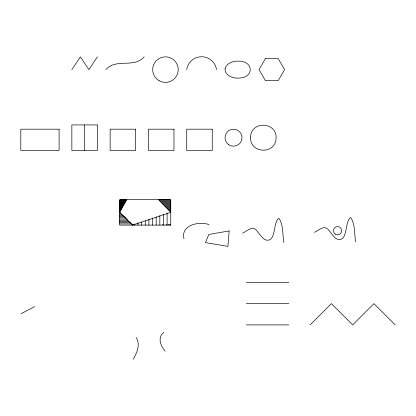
<?xml version="1.0" encoding="UTF-8"?>
<svg xmlns="http://www.w3.org/2000/svg" width="416" height="416" viewBox="0 0 416 416"><rect width="100%" height="100%" fill="white"/><g stroke="black" fill="none" stroke-linecap="round" stroke-linejoin="round"><path stroke-width="0.62" d="M119.694 200.793L120.375 199.576M119.694 202.01L121.051 199.576M119.694 203.221L121.727 199.576M119.694 204.438L122.403 199.576M119.694 205.655L123.079 199.576M119.694 206.872L123.755 199.576M119.694 208.083L124.431 199.576M119.694 209.3L125.112 199.576M119.694 210.517L125.788 199.576M119.694 211.734L126.464 199.576M126.802 199.576L119.694 212.342L132.517 225.103L170.752 212.342L158.387 199.576M133.193 359.284C136.9 352.971 140.8 344.271 136.084 337.459M71.854 69.623L80.366 56.857L88.873 69.623L97.38 56.857M310.107 324.896L331.38 303.623L352.654 324.896L373.927 303.623L395.2 324.896M105.893 69.623C115.944 57.902 134.129 68.578 144.18 56.857M163.961 332.327C157.118 336.986 160.566 346.284 165.272 351.13M132.517 225.103L133.593 224.385M242.653 233.1C246.516 231.353 252.366 225.529 256.282 230.126C259.111 233.267 261.18 237.177 264.742 239.595C276.479 244.109 272.636 223.246 278.538 218.384L278.954 218.369C283.639 225.139 282.365 234.764 283.904 242.637M314.423 232.346C318.287 230.604 324.137 224.775 328.052 229.372C330.881 232.513 332.951 236.428 336.513 238.841C348.249 243.355 344.406 222.492 350.308 217.63L350.724 217.615C355.41 224.385 354.136 234.01 355.675 241.883M20.992 313.768L34.684 306.613M119.694 212.945L120.91 212.945M119.694 214.162L122.127 214.162M119.694 215.379L123.536 215.379M119.694 216.596L124.738 216.596M119.694 217.812L126.131 217.812M119.694 219.024L127.338 219.024M119.694 220.241L128.081 220.241M119.694 221.458L129.293 221.458M119.694 222.674L130.676 222.674M119.694 223.886L131.888 223.886M170.752 225.103L119.694 225.103L119.694 199.576L170.752 199.576L170.752 225.103L168.23 224.474M246.293 282.35L288.834 282.35M246.293 303.623L288.834 303.623M246.293 324.896L288.834 324.896M209.082 224.635C199.316 220.86 180.476 225.108 183.971 238.701M166.296 224.292L167.107 225.103L167.107 212.914M162.651 224.292L163.467 225.103L163.467 214.126M169.572 199.576L170.752 200.793M168.397 199.576L170.752 202.01M167.216 199.576L170.752 203.221M166.041 199.576L170.752 204.438M164.866 199.576L170.752 205.655M163.686 199.576L170.752 206.872M162.51 199.576L170.752 208.083M161.33 199.576L170.752 209.3M160.155 199.576L170.752 210.517M158.974 199.576L170.752 211.734M159.827 215.67L159.827 225.103M156.182 216.887L156.182 225.103M152.542 218.098L152.542 225.103M148.902 219.31L148.902 225.103M145.262 220.849L145.262 225.103M141.617 222.066L141.617 225.103M137.977 222.674L137.977 225.103M134.337 223.886L134.337 225.103M84.62 124.93L84.62 150.457M186.727 69.623A15.044 15.044 0 0 1 216.507 69.623M250.562 137.067C249.397 153.67 275.584 154.955 276.058 138.32C277.217 121.722 251.03 120.432 250.562 137.067M225.072 68.858C224.593 74.391 230.729 77.516 235.461 77.99A19.037 19.037 0 0 0 240.105 77.99C253.609 77.178 253.609 62.067 240.105 61.256A19.037 19.037 0 0 0 235.461 61.256C231.119 61.786 225.935 64.1 225.072 68.858M229.185 230.932L227.89 246.376L205.457 242.58L208.822 234.468L229.185 230.932M265.434 58.568L259.054 69.623L265.434 80.678L278.2 80.678L284.58 69.623L278.2 58.568L265.434 58.568M97.38 124.93L71.854 124.93L71.854 150.457L97.38 150.457L97.38 124.93M59.093 129.189L20.8 129.189L20.8 150.457L59.093 150.457L59.093 129.189M135.673 129.189L110.146 129.189L110.146 150.457L135.673 150.457L135.673 129.189M173.966 129.189L148.434 129.189L148.434 150.457L173.966 150.457L173.966 129.189M212.254 129.189L186.727 129.189L186.727 150.457L212.254 150.457L212.254 129.189M335.39 234.25A4.129 4.129 0 0 0 341.692 230.854A4.129 4.129 0 0 0 335.603 227.094A4.129 4.129 0 0 0 335.39 234.25M159.073 80.678A12.766 12.766 0 0 0 178.22 69.623A12.766 12.766 0 0 0 159.073 58.568A12.766 12.766 0 0 0 159.073 80.678M228.758 144.742A8.507 8.507 0 0 0 242.013 138.304A8.507 8.507 0 0 0 229.809 130.042A8.507 8.507 0 0 0 228.758 144.742"/></g></svg>
